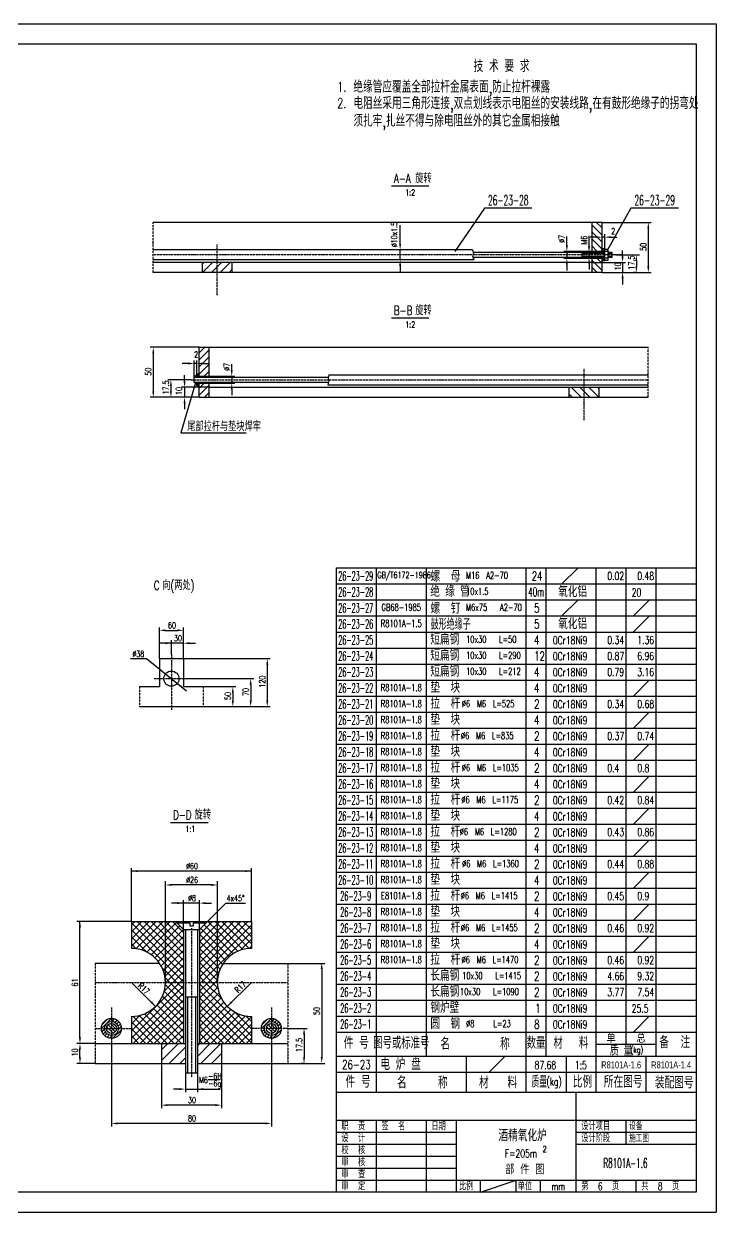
# Model space of a CAD drawing. Header units: millimetres. Extents: x 1545 to 36024, y 3418 to 15628.
# Drawn here: x 23912 to 27376, y 3418 to 9358 of the extents above; entities that cross this region are included whole.
import ezdxf
from ezdxf.enums import TextEntityAlignment as Align

# ---------------------------------------------------------------- set-up
doc = ezdxf.new("R2010")
doc.units = ezdxf.units.MM
for name, pattern in [('DASHDOT', [1, 0.5, -0.25, 0, -0.25]), ('DASHDOT-M', [36, 30, -3, 0, -3]), ('DASHDOT-S', [14, 10, -2, 0, -2]), ('DIVIDE-M', [39, 30, -3, 0, -3, 0, -3]), ('DIVIDE-S', [16, 10, -2, 0, -2, 0, -2])]:
    doc.linetypes.add(name, pattern=pattern)
for name, color, linetype in [('1', 2, 'DASHDOT'), ('1轮廓实线层', 1, 'Continuous'), ('CDR_DIM', 7, 'Continuous'), ('CDR_DWG1', 1, 'Continuous'), ('CDR_DWG3', 3, 'DASHDOT-M'), ('CDR_DWG4', 6, 'DIVIDE-M'), ('CDR_TEXT', 7, 'Continuous'), ('TEXT', 2, 'Continuous')]:
    doc.layers.add(name, color=color, linetype=linetype)
doc.styles.add('CLB', font='clb.shx', dxfattribs={"bigfont": 'hztxt.shx'})
doc.styles.add('HZ', font='simplex.shx', dxfattribs={"width": 0.7, "height": 30, "bigfont": 'HZ.shx'})
doc.styles.add('HZTXT', font='TXT', dxfattribs={"width": 0.7, "bigfont": 'HZTXT'})
doc.styles.get("Standard").update_dxf_attribs({"font": 'txt', "bigfont": 'gbcbig.shx'})

msp = doc.modelspace()

# ---------------------------------------------------------------- linework, layer by layer
for p, q in [((25475.9, 6638.2), (27275.9, 6638.2)), ((25675.9, 4018.2), (25675.9, 6638.2)), ((25925.9, 4198.2), (25925.9, 6638.2)), ((26425.9, 4198.2), (26425.9, 6638.2)), ((26525.9, 4198.2), (26525.9, 6638.2)), ((26775.9, 4018.2), (26775.9, 6638.2)), ((26925.9, 4258.2), (26925.9, 6638.2)), ((27075.9, 4198.2), (27075.9, 6638.2)), ((25475.9, 6558.2), (27275.9, 6558.2)), ((25475.9, 6478.2), (27275.9, 6478.2)), ((26961.4, 6398.3), (27041, 6477.9)), ((25475.9, 6398.2), (27275.9, 6398.2)), ((26961.4, 6318.3), (27041, 6397.9)), ((25475.9, 6318.2), (27275.9, 6318.2)), ((25475.9, 6238.2), (27275.9, 6238.2)), ((25475.9, 6158.2), (27275.9, 6158.2)), ((25475.9, 6078.2), (27275.9, 6078.2)), ((25475.9, 6078.2), (27275.9, 6078.2)), ((26961.4, 5998.3), (27041, 6077.9)), ((25475.9, 5998.2), (27275.9, 5998.2)), ((25475.9, 5918.2), (27275.9, 5918.2)), ((26961.4, 5838.3), (27041, 5917.9)), ((25475.9, 5838.2), (27275.9, 5838.2)), ((25475.9, 5758.2), (27275.9, 5758.2)), ((26961.4, 5678.3), (27041, 5757.9)), ((25475.9, 5678.2), (27275.9, 5678.2)), ((25475.9, 5598.2), (27275.9, 5598.2)), ((26961.4, 5518.3), (27041, 5597.9)), ((25475.9, 5518.2), (27275.9, 5518.2)), ((25475.9, 5438.2), (27275.9, 5438.2)), ((26961.4, 5358.3), (27041, 5437.9)), ((25475.9, 5358.2), (27275.9, 5358.2)), ((25475.9, 5278.2), (27275.9, 5278.2)), ((26961.4, 5198.3), (27041, 5277.9)), ((25475.9, 5198.2), (27275.9, 5198.2)), ((25475.9, 5118.2), (27275.9, 5118.2)), ((26961.4, 5038.3), (27041, 5117.9)), ((25475.9, 5038.2), (27275.9, 5038.2)), ((25475.9, 4958.2), (27275.9, 4958.2)), ((26961.4, 4878.3), (27041, 4957.9)), ((25475.9, 4878.2), (27275.9, 4878.2)), ((25475.9, 4798.2), (27275.9, 4798.2)), ((26961.4, 4718.3), (27041, 4797.9)), ((25475.9, 4718.2), (27275.9, 4718.2)), ((25475.9, 4638.2), (27275.9, 4638.2)), ((25475.9, 4558.2), (27275.9, 4558.2)), ((25475.9, 4478.2), (27275.9, 4478.2)), ((25475.9, 4398.2), (27275.9, 4398.2)), ((26961.4, 4318.3), (27041, 4397.9)), ((25475.9, 4318.2), (27275.9, 4318.2)), ((26775.9, 4258.2), (27075.9, 4258.2)), ((25475.9, 4198.2), (25675, 4198.2)), ((25475.9, 4198.2), (25675, 4198.2)), ((25475.9, 4198.2), (25675, 4198.2)), ((25475.9, 4198.2), (25675, 4198.2)), ((26125.9, 4018.2), (26125.9, 4198.2)), ((26175, 4198.2), (26425, 4198.2)), ((26425.9, 4018.2), (26425.9, 4198.2)), ((26625, 4198.2), (26775, 4198.2)), ((26625.9, 4198.2), (26625.9, 4018.2)), ((27025.9, 4018.2), (27025.9, 4198.2)), ((25475.9, 4118.2), (27275.9, 4118.2)), ((18975.9, 3418.2), (27375.9, 3418.2))]:
    msp.add_line(p, q)
at = {"color": 7, "linetype": 'Continuous'}
msp.add_line((25475.9, 4198.2), (27275.9, 4198.2), dxfattribs=at)
msp.add_line((25475.9, 4198.2), (27275.9, 4198.2), dxfattribs=at)
msp.add_line((25475.9, 4198.2), (27275.9, 4198.2), dxfattribs=at)
msp.add_line((25475.9, 4198.2), (27275.9, 4198.2), dxfattribs=at)
msp.add_line((25475.9, 4198.2), (27275.9, 4198.2), dxfattribs=at)
at = {"layer": '1轮廓实线层'}
msp.add_line((25476.8, 4018.2), (27275.9, 4018.2), dxfattribs=at)
at = {"layer": 'CDR_DIM', "color": 0, "linetype": 'Continuous'}
for p, q in [((25750.7, 8548.3), (25937.6, 8548.3)), ((26216.6, 8436.5), (26068.7, 8219.7)), ((26453.9, 8436.5), (26216.6, 8436.5)), ((26949.2, 8436.5), (26830.2, 8224.9)), ((27186.5, 8436.5), (26949.2, 8436.5)), ((25794.7, 8257.9), (25794.7, 8351.6)), ((26805.3, 8302.1), (26755.3, 8352.1)), ((26805.3, 8266.8), (26755.3, 8316.8)), ((26805.3, 8337.5), (26777.4, 8365.4)), ((26805.3, 8365.4), (27051, 8365.4)), ((27036, 8335.4), (27036, 8145.4)), ((26628.6, 8250.4), (26628.6, 8295.4)), ((26739.6, 8245.4), (26739.6, 8297.8)), ((26775.3, 8291.5), (26745.3, 8291.5)), ((26805.3, 8231.4), (26755.3, 8281.4)), ((26805.3, 8291.5), (26805.3, 8306.5)), ((26817.8, 8291.5), (26805.3, 8291.5)), ((26817.8, 8232.9), (26817.8, 8306.5)), ((26847.8, 8291.5), (26877.8, 8291.5)), ((25794.7, 8227.9), (25779.7, 8227.9)), ((25794.7, 8177.9), (25794.7, 8227.9)), ((26157, 8227.9), (26160.9, 8211.3)), ((26160.9, 8211.3), (26157.2, 8198.1)), ((26157.2, 8198.1), (26162.6, 8177.9)), ((26755.3, 8220.4), (26613.6, 8220.4)), ((26628.6, 8220.4), (26628.6, 8185.4)), ((26817.8, 8210.4), (26705.3, 8210.4)), ((26739.6, 8190.4), (26739.6, 8215.4)), ((26781, 8220.4), (26755.3, 8246.1)), ((26805.3, 8226.4), (26811.8, 8232.9)), ((26805.7, 8217.9), (26817.8, 8230.1)), ((26814.5, 8217.9), (26817.8, 8221.2)), ((26855.3, 8210.4), (26833.8, 8210.4)), ((26873.6, 8202.9), (26991.2, 8202.9)), ((26907.5, 8195.4), (26907.5, 8225.4)), ((24805.3, 8158), (24812.8, 8165.4)), ((24806.9, 8115.4), (24856.9, 8165.4)), ((24851.1, 8115.4), (24901.1, 8165.4)), ((24895.3, 8115.4), (24945.3, 8165.4)), ((25794.7, 8177.9), (25779.7, 8177.9)), ((25794.7, 8147.9), (25794.7, 8117.9)), ((26755.3, 8185.4), (26613.6, 8185.4)), ((26628.6, 8155.4), (26628.6, 8125.4)), ((26817.8, 8195.4), (26705.3, 8195.4)), ((26739.6, 8160.4), (26739.6, 8130.4)), ((26805.3, 8125.3), (26755.3, 8175.3)), ((26755.3, 8165.4), (26922.5, 8165.4)), ((26779.9, 8115.4), (26755.3, 8140)), ((26805.3, 8160.7), (26780.6, 8185.4)), ((26805.3, 8182.2), (26811, 8187.9)), ((26805.3, 8173.4), (26817.8, 8185.9)), ((26813.7, 8172.9), (26817.8, 8177.1)), ((26855.3, 8195.4), (26833.8, 8195.4)), ((26907.5, 8165.4), (26907.5, 8115.4)), ((26976.2, 8172.9), (26976.2, 8145.4)), ((24939.5, 8115.4), (24955.3, 8131.2)), ((26805.3, 8115.4), (27051, 8115.4)), ((26893.8, 8115.4), (26922.5, 8115.4)), ((26907.5, 8085.4), (26907.5, 8055.4)), ((26977.6, 8115.4), (26961.2, 8115.4)), ((25750.7, 7888.1), (25937.6, 7888.1)), ((24789.9, 7741.4), (24544.9, 7741.4)), ((24789.9, 7713.4), (24817.9, 7741.4)), ((24789.9, 7678.1), (24839.9, 7728.1)), ((24559.9, 7711.4), (24559.9, 7521.4)), ((24764.9, 7591.4), (24764.9, 7675.4)), ((24777.4, 7608.9), (24777.4, 7675.4)), ((24789.9, 7642.7), (24839.9, 7692.7)), ((24734.9, 7660.4), (24704.9, 7660.4)), ((24777.4, 7660.4), (24764.9, 7660.4)), ((24777.4, 7603.6), (24777.3, 7603.7)), ((24789.6, 7593.9), (24777.4, 7606)), ((24789.9, 7602.4), (24783.4, 7608.9)), ((24789.9, 7607.4), (24839.9, 7657.4)), ((24807.4, 7660.4), (24837.4, 7660.4)), ((24814.3, 7596.4), (24839.9, 7622)), ((24952.4, 7626.4), (24952.4, 7656.4)), ((25438.3, 7603.9), (25434.3, 7587.3)), ((24749.6, 7578.9), (24633.2, 7578.9)), ((24648.2, 7548.9), (24648.2, 7521.4)), ((24770.9, 7562.9), (24697.4, 7313)), ((24716.4, 7571.4), (24716.4, 7601.4)), ((24777.4, 7554.1), (24765.1, 7566.4)), ((24765.2, 7566.1), (24765.4, 7566.4)), ((24765.7, 7591.4), (24777.4, 7603.1)), ((24768.4, 7591.4), (24766.7, 7593.1)), ((24766.9, 7564.4), (24768.9, 7566.4)), ((24771.9, 7591.4), (24768.4, 7594.9)), ((24768.7, 7562.6), (24772.5, 7566.4)), ((24777.4, 7557.6), (24768.7, 7566.4)), ((24769.2, 7591.4), (24777.4, 7599.6)), ((24775.5, 7591.4), (24770.2, 7596.6)), ((24770.5, 7560.8), (24776, 7566.4)), ((24777.4, 7593), (24772, 7598.4)), ((24777.4, 7561.1), (24772.2, 7566.4)), ((24772.2, 7559), (24777.4, 7564.2)), ((24772.7, 7591.4), (24777.4, 7596.1)), ((24777.4, 7596.5), (24773.7, 7600.2)), ((24774, 7557.3), (24777.4, 7560.7)), ((24777.4, 7600), (24775.5, 7601.9)), ((24777.4, 7564.7), (24775.7, 7566.4)), ((24775.8, 7555.5), (24777.4, 7557.2)), ((24776.3, 7591.4), (24777.4, 7592.5)), ((24780.7, 7593.9), (24777.4, 7597.2)), ((24789.9, 7549.3), (24777.4, 7561.8)), ((24781.5, 7548.9), (24777.4, 7553)), ((24789.9, 7558.2), (24784.2, 7563.9)), ((24789.9, 7536.6), (24814.6, 7561.4)), ((24789.9, 7501.3), (24839.9, 7551.3)), ((24839.9, 7596.4), (24967.4, 7596.4)), ((24839.9, 7561.4), (24967.4, 7561.4)), ((24952.4, 7596.4), (24952.4, 7561.4)), ((25438.1, 7574), (25432.7, 7553.9)), ((25434.3, 7587.3), (25438.1, 7574)), ((24633.2, 7491.4), (24544.9, 7491.4)), ((24789.9, 7491.4), (24633.2, 7491.4)), ((24839.9, 7541.4), (24701.4, 7541.4)), ((24727.2, 7491.4), (24701.4, 7491.4)), ((24716.4, 7541.4), (24716.4, 7491.4)), ((24815.3, 7491.4), (24839.9, 7515.9)), ((24952.4, 7531.4), (24952.4, 7501.4)), ((26655.7, 7491.4), (26639.9, 7507.2)), ((26699.9, 7491.4), (26649.9, 7541.4)), ((26744.1, 7491.4), (26694.1, 7541.4)), ((26788.3, 7491.4), (26738.3, 7541.4)), ((26789.9, 7533.9), (26782.5, 7541.4)), ((24716.4, 7461.4), (24716.4, 7431.4)), ((24697.4, 7313), (25025.1, 7313)), ((24590.4, 6185.1), (24590.4, 6341.5)), ((24620.4, 6326.5), (24680.4, 6326.5)), ((24710.4, 6185.1), (24710.4, 6341.5)), ((24710.4, 6262.2), (24590.4, 6262.2)), ((24650.4, 6206.4), (24650.4, 6277.2)), ((24710.4, 6262.2), (24710.4, 6277.2)), ((24740.4, 6262.2), (24770.4, 6262.2)), ((24446.6, 6185.1), (24525.8, 6185.1)), ((24525.8, 6185.1), (24726.8, 6023.8)), ((24710.4, 6185.1), (25145.2, 6185.1)), ((25130.2, 6155.1), (25130.2, 5975.1)), ((24710.4, 6085.1), (25062.1, 6085.1)), ((24809, 6045.1), (24972.8, 6045.1)), ((24957.8, 6015.1), (24957.8, 5975.1)), ((25047.1, 6055.1), (25047.1, 5975.1)), ((24809, 5945.1), (25145.2, 5945.1)), ((24942.4, 5945.1), (24972.8, 5945.1)), ((25034.8, 5945.1), (25062.1, 5945.1)), ((24646.7, 5366.9), (24833.7, 5366.9)), ((24450.7, 4871.8), (24450.7, 5138.2)), ((25050.7, 5123.2), (24450.7, 5123.2)), ((25050.7, 4871.8), (25050.7, 5138.2)), ((24620.7, 4566.8), (24620.7, 5072.4)), ((24855.7, 5053.9), (24645.7, 5053.9)), ((24880.7, 4566.8), (24880.7, 5072.4)), ((24790.7, 4963.3), (24650.7, 4963.3)), ((24710.7, 4831.8), (24710.7, 4978.3)), ((24790.7, 4831.8), (24790.7, 4978.3)), ((24820.7, 4963.3), (24850.7, 4963.3)), ((24830.7, 4871.8), (24922.2, 4963.3)), ((24922.2, 4963.3), (25022, 4963.3)), ((24450.7, 4871.8), (24178.3, 4871.8)), ((24193.3, 4291.8), (24193.3, 4871.8)), ((24450.7, 4854.6), (24467.9, 4871.8)), ((24450.7, 4819.3), (24503.3, 4871.8)), ((24450.7, 4783.9), (24538.6, 4871.8)), ((24450.7, 4748.5), (24574, 4871.8)), ((24472.9, 4735.3), (24609.3, 4871.8)), ((24620.7, 4730.3), (24479.2, 4871.8)), ((24620.7, 4765.6), (24514.6, 4871.8)), ((24620.7, 4801), (24549.9, 4871.8)), ((24620.7, 4836.3), (24585.3, 4871.8)), ((24620.7, 4847.8), (24644.7, 4871.8)), ((24620.7, 4871.7), (24620.7, 4871.8)), ((24710.7, 4781.7), (24620.7, 4871.7)), ((24710.7, 4817.1), (24656, 4871.8)), ((24790.7, 4805.7), (24856.8, 4871.8)), ((24880.7, 4823.8), (24832.8, 4871.8)), ((24880.7, 4859.2), (24868.1, 4871.8)), ((24880.7, 4860.4), (24892.2, 4871.8)), ((24880.7, 4825), (24927.5, 4871.8)), ((24880.7, 4789.6), (24962.9, 4871.8)), ((24880.7, 4754.3), (24998.3, 4871.8)), ((24880.7, 4718.9), (25033.6, 4871.8)), ((25038.9, 4736.4), (24903.5, 4871.8)), ((25050.7, 4759.9), (24938.9, 4871.8)), ((25050.7, 4795.3), (24974.2, 4871.8)), ((25050.7, 4830.6), (25009.6, 4871.8)), ((25050.7, 4866), (25044.9, 4871.8)), ((24620.7, 4694.9), (24450.7, 4864.9)), ((24620.7, 4659.6), (24450.7, 4829.6)), ((24501.8, 4728.9), (24620.7, 4847.8)), ((24527, 4718.7), (24620.7, 4812.5)), ((24620.7, 4812.5), (24675.4, 4867.1)), ((24620.7, 4777.1), (24693.1, 4849.5)), ((24710.7, 4746.3), (24620.7, 4836.3)), ((24620.7, 4741.8), (24710.7, 4831.8)), ((24790.7, 4770.4), (24880.7, 4860.4)), ((24790.7, 4735), (24880.7, 4825)), ((24880.7, 4753.1), (24796.4, 4837.5)), ((24880.7, 4788.5), (24814.1, 4855.1)), ((25008.5, 4731.5), (24880.7, 4859.2)), ((24880.7, 4683.6), (25050.7, 4853.6)), ((24982.2, 4722.4), (24880.7, 4823.8)), ((24880.7, 4648.2), (25050.7, 4818.2)), ((24525.5, 4719.5), (24450.7, 4794.2)), ((24474.5, 4735.1), (24450.7, 4758.9)), ((24549.1, 4705.5), (24620.7, 4777.1)), ((24710.7, 4711), (24620.7, 4801)), ((24620.7, 4706.4), (24710.7, 4796.4)), ((24710.7, 4675.6), (24620.7, 4765.6)), ((24620.7, 4671.1), (24710.7, 4761.1)), ((24880.7, 4717.8), (24790.7, 4807.8)), ((24790.7, 4699.6), (24880.7, 4789.6)), ((24880.7, 4682.4), (24790.7, 4772.4)), ((24790.7, 4664.3), (24880.7, 4754.3)), ((24959.2, 4710), (24880.7, 4788.5)), ((24939, 4694.9), (24880.7, 4753.1)), ((24995.4, 4727.5), (25050.7, 4782.9)), ((24568.4, 4689.5), (24620.7, 4741.8)), ((24585.2, 4670.8), (24620.7, 4706.4)), ((24710.7, 4640.3), (24620.7, 4730.3)), ((24620.7, 4635.7), (24710.7, 4725.7)), ((24710.7, 4604.9), (24620.7, 4694.9)), ((24880.7, 4647.1), (24790.7, 4737.1)), ((24790.7, 4628.9), (24880.7, 4718.9)), ((24880.7, 4611.7), (24790.7, 4701.7)), ((24921.4, 4677.1), (24880.7, 4717.8)), ((25039.7, 4736.4), (25050.7, 4747.5)), ((24599.2, 4649.6), (24620.7, 4671.1)), ((24620.7, 4624.2), (24603.4, 4641.5)), ((24610.4, 4625.3), (24620.7, 4635.7)), ((24620.7, 4600.4), (24710.7, 4690.4)), ((24710.7, 4569.6), (24620.7, 4659.6)), ((24622.5, 4566.8), (24710.7, 4655)), ((24790.7, 4593.6), (24880.7, 4683.6)), ((24880.7, 4576.3), (24790.7, 4666.3)), ((24799.3, 4566.8), (24880.7, 4648.2)), ((24906.5, 4656.7), (24880.7, 4682.4)), ((24894.4, 4633.4), (24880.7, 4647.1)), ((25233, 4661.8), (25417.4, 4661.8)), ((25402.4, 4634.1), (25402.4, 4194.1)), ((24617.9, 4597.5), (24620.7, 4600.4)), ((24620.7, 4588.9), (24619.1, 4590.5)), ((24678.2, 4566.8), (24620.7, 4624.2)), ((24642.8, 4566.8), (24620.7, 4588.9)), ((24657.9, 4566.8), (24710.7, 4619.6)), ((24693.3, 4566.8), (24710.7, 4584.3)), ((24854.9, 4566.8), (24790.7, 4631)), ((24819.6, 4566.8), (24790.7, 4595.6)), ((24834.7, 4566.8), (24880.7, 4612.9)), ((24870, 4566.8), (24880.7, 4577.5)), ((24880.7, 4612.9), (24890, 4622.1)), ((24885.5, 4606.9), (24880.7, 4611.7)), ((24880.7, 4577.5), (24881.1, 4577.9)), ((24881, 4576.1), (24880.7, 4576.3)), ((24450.7, 4566.8), (24571.5, 4447.2)), ((24450.7, 4324.3), (24693.3, 4566.8)), ((24450.7, 4288.9), (24710.7, 4548.9)), ((24710.7, 4428.1), (24615.2, 4523.7)), ((24615.3, 4524.2), (24657.9, 4566.8)), ((24710.7, 4463.5), (24620.3, 4554)), ((24620.7, 4565), (24622.5, 4566.8)), ((24710.7, 4498.9), (24642.8, 4566.8)), ((24710.7, 4534.2), (24678.2, 4566.8)), ((24790.7, 4558.2), (24799.3, 4566.8)), ((24790.7, 4522.9), (24834.7, 4566.8)), ((24790.7, 4487.5), (24870, 4566.8)), ((25050.7, 4300.3), (24790.7, 4560.3)), ((24790.7, 4452.2), (24882.3, 4543.7)), ((25050.7, 4264.9), (24790.7, 4524.9)), ((24790.7, 4416.8), (24888.9, 4514.9)), ((24902.1, 4484.2), (24819.6, 4566.8)), ((24883.1, 4538.6), (24854.9, 4566.8)), ((25050.7, 4566.8), (24929.9, 4447.2)), ((24459, 4261.8), (24710.7, 4513.6)), ((24494.3, 4261.8), (24710.7, 4478.2)), ((24710.7, 4357.4), (24593.6, 4474.6)), ((24710.7, 4392.8), (24606, 4497.5)), ((24730.7, 4494.8), (24730.7, 4114.8)), ((24770.7, 4494.8), (24770.7, 4114.8)), ((24790.7, 4381.4), (24899.2, 4489.9)), ((25018.5, 4261.8), (24790.7, 4489.6)), ((24790.7, 4346.1), (24912.5, 4467.8)), ((24450.7, 4359.6), (24493.3, 4402.2)), ((24450.7, 4395), (24452.6, 4396.8)), ((24594.3, 4261.8), (24459.1, 4397)), ((24629.6, 4261.8), (24490, 4401.4)), ((24665, 4261.8), (24516.7, 4410.1)), ((24529.7, 4261.8), (24710.7, 4442.9)), ((24700.3, 4261.8), (24540, 4422.1)), ((24710.7, 4286.7), (24560.5, 4437)), ((24565, 4261.8), (24710.7, 4407.5)), ((24710.7, 4322.1), (24578.4, 4454.5)), ((24983.2, 4261.8), (24790.7, 4454.2)), ((24790.7, 4310.7), (24928.6, 4448.6)), ((24790.7, 4275.4), (24947.3, 4431.9)), ((24947.8, 4261.8), (24790.7, 4418.9)), ((24812.5, 4261.8), (24968.7, 4417.9)), ((24847.9, 4261.8), (24993, 4406.9)), ((24883.2, 4261.8), (25020.9, 4399.4)), ((25050.7, 4335.6), (24968.2, 4418.2)), ((25050.7, 4371), (25022.6, 4399.1)), ((24300.8, 4335.9), (24301.6, 4336.8)), ((24301.6, 4336.8), (24323.2, 4358.3)), ((24305.8, 4358.6), (24328.9, 4381.8)), ((24335, 4336.8), (24327, 4344.7)), ((24329.2, 4364.4), (24350.7, 4385.9)), ((24350.7, 4338.7), (24334, 4355.4)), ((24350.7, 4321), (24335, 4336.8)), ((24350.7, 4356.4), (24345.8, 4361.3)), ((24350.7, 4385.9), (24351.6, 4386.8)), ((24370.3, 4336.8), (24350.7, 4356.4)), ((24352.7, 4336.8), (24350.7, 4338.7)), ((24369.4, 4320.1), (24352.7, 4336.8)), ((24354.1, 4371.6), (24366.7, 4384.2)), ((24367.6, 4367.5), (24378.5, 4378.4)), ((24375.3, 4331.9), (24370.3, 4336.8)), ((24377.4, 4359.5), (24388, 4370.1)), ((24383.8, 4348.3), (24395.2, 4359.7)), ((24385.5, 4332.2), (24390, 4336.8)), ((24390, 4336.8), (24399.8, 4346.6)), ((24558.9, 4261.8), (24450.7, 4369.9)), ((24600.4, 4261.8), (24710.7, 4372.2)), ((24635.7, 4261.8), (24710.7, 4336.8)), ((24912.5, 4261.8), (24790.7, 4383.5)), ((24877.1, 4261.8), (24790.7, 4348.1)), ((24918.6, 4261.8), (25050.7, 4394)), ((24953.9, 4261.8), (25050.7, 4358.6)), ((25100.8, 4335.9), (25101.6, 4336.8)), ((25101.6, 4336.8), (25123.2, 4358.3)), ((25105.8, 4358.6), (25128.9, 4381.8)), ((25135, 4336.8), (25127, 4344.7)), ((25129.2, 4364.4), (25150.7, 4385.9)), ((25150.7, 4338.7), (25134, 4355.4)), ((25150.7, 4321), (25135, 4336.8)), ((25150.7, 4356.4), (25145.8, 4361.3)), ((25150.7, 4385.9), (25151.6, 4386.8)), ((25170.3, 4336.8), (25150.7, 4356.4)), ((25152.7, 4336.8), (25150.7, 4338.7)), ((25169.4, 4320.1), (25152.7, 4336.8)), ((25154.1, 4371.6), (25166.7, 4384.2)), ((25167.6, 4367.5), (25178.5, 4378.4)), ((25175.3, 4331.9), (25170.3, 4336.8)), ((25177.4, 4359.5), (25188, 4370.1)), ((25183.8, 4348.3), (25195.2, 4359.7)), ((25185.5, 4332.2), (25190, 4336.8)), ((25190, 4336.8), (25199.8, 4346.6)), ((25233, 4336.8), (25329.1, 4336.8)), ((24303.4, 4320.9), (24315.9, 4333.4)), ((24309.2, 4309), (24320.1, 4319.9)), ((24317.4, 4299.5), (24328, 4310.2)), ((24327.9, 4292.3), (24339.3, 4303.7)), ((24339.7, 4314.3), (24328.3, 4325.8)), ((24341, 4287.8), (24350.7, 4297.5)), ((24358.7, 4313.1), (24350.7, 4321)), ((24350.7, 4297.5), (24355.3, 4302.1)), ((24358.3, 4287.4), (24400.2, 4329.3)), ((24523.5, 4261.8), (24450.7, 4334.6)), ((24488.2, 4261.8), (24450.7, 4299.2)), ((24671.1, 4261.8), (24710.7, 4301.4)), ((24841.7, 4261.8), (24790.7, 4312.8)), ((24806.4, 4261.8), (24790.7, 4277.4)), ((24989.3, 4261.8), (25050.7, 4323.2)), ((25024.7, 4261.8), (25050.7, 4287.9)), ((25103.4, 4320.9), (25115.9, 4333.4)), ((25109.2, 4309), (25120.1, 4319.9)), ((25117.4, 4299.5), (25128, 4310.2)), ((25127.9, 4292.3), (25139.3, 4303.7)), ((25139.7, 4314.3), (25128.3, 4325.8)), ((25141, 4287.8), (25150.7, 4297.5)), ((25158.7, 4313.1), (25150.7, 4321)), ((25150.7, 4297.5), (25155.3, 4302.1)), ((25158.3, 4287.4), (25200.2, 4329.3)), ((25314.1, 4306.8), (25314.1, 4191.8)), ((24268.5, 4261.8), (24178.3, 4261.8)), ((24193.3, 4261.8), (24178.3, 4261.8)), ((24193.3, 4191.8), (24193.3, 4231.8)), ((24350.7, 4261.8), (24350.7, 3846.9)), ((24452.8, 4261.8), (24450.7, 4263.9)), ((24600.7, 4229.3), (24633.2, 4261.8)), ((24600.7, 4176.3), (24686.2, 4261.8)), ((24639.3, 4161.8), (24720.7, 4243.3)), ((24706.5, 4261.8), (24710.7, 4266.1)), ((24780.7, 4250.2), (24792.3, 4261.8)), ((24780.7, 4197.2), (24845.3, 4261.8)), ((24798.4, 4161.8), (24898.4, 4261.8)), ((25150.7, 4261.8), (25150.7, 3846.9)), ((24268.5, 4161.8), (24178.3, 4161.8)), ((24600.7, 4161.8), (24600.7, 3938.5)), ((24692.3, 4161.8), (24720.7, 4190.2)), ((24851.4, 4161.8), (24900.7, 4211.1)), ((24900.7, 4161.8), (24900.7, 3938.5)), ((25233, 4161.8), (25417.4, 4161.8)), ((25318.1, 4161.8), (25299.1, 4161.8)), ((26175, 4198.2), (26425, 4198.2)), ((26175, 4198.2), (26425, 4198.2)), ((26625, 4198.2), (26775, 4198.2)), ((26625, 4198.2), (26775, 4198.2)), ((24720.7, 4114.8), (24720.7, 4018.6)), ((24780.7, 4114.8), (24780.7, 4018.6)), ((24834.7, 4081), (24893.7, 4081)), ((24690.7, 4033.6), (24660.7, 4033.6)), ((24720.7, 4033.6), (24894.5, 4033.6)), ((24870.7, 3953.5), (24630.7, 3953.5)), ((25120.7, 3861.9), (24380.7, 3861.9))]:
    msp.add_line(p, q, dxfattribs=at)
at = {"layer": 'CDR_DIM'}
for p, q in [((26603.5, 6558.2), (26683.1, 6637.8)), ((26603.5, 6398.2), (26683.1, 6477.8)), ((26239.9, 4118.2), (26319.5, 4197.8))]:
    msp.add_line(p, q, dxfattribs=at)
at = {"layer": 'CDR_DIM', "color": 0, "linetype": 'Continuous'}
for points in [[(27031, 8335.4), (27041, 8335.4), (27036, 8365.4)], [(25789.7, 8257.9), (25799.7, 8257.9), (25794.7, 8227.9)], [(26775.3, 8296.5), (26775.3, 8286.5), (26805.3, 8291.5)], [(26847.8, 8296.5), (26847.8, 8286.5), (26817.8, 8291.5)], [(26623.6, 8250.4), (26633.6, 8250.4), (26628.6, 8220.4)], [(26734.6, 8245.4), (26744.6, 8245.4), (26739.6, 8215.4)], [(26971.2, 8172.9), (26981.2, 8172.9), (26976.2, 8202.9)], [(25789.7, 8147.9), (25799.7, 8147.9), (25794.7, 8177.9)], [(26623.6, 8155.4), (26633.6, 8155.4), (26628.6, 8185.4)], [(26734.6, 8160.4), (26744.6, 8160.4), (26739.6, 8190.4)], [(26902.5, 8195.4), (26912.5, 8195.4), (26907.5, 8165.4)], [(26971.2, 8145.4), (26981.2, 8145.4), (26976.2, 8115.4)], [(27031, 8145.4), (27041, 8145.4), (27036, 8115.4)], [(26902.5, 8085.4), (26912.5, 8085.4), (26907.5, 8115.4)], [(24554.9, 7711.4), (24564.9, 7711.4), (24559.9, 7741.4)], [(24734.9, 7665.4), (24734.9, 7655.4), (24764.9, 7660.4)], [(24807.4, 7665.4), (24807.4, 7655.4), (24777.4, 7660.4)], [(24947.4, 7626.4), (24957.4, 7626.4), (24952.4, 7596.4)], [(24643.2, 7548.9), (24653.2, 7548.9), (24648.2, 7578.9)], [(24711.4, 7571.4), (24721.4, 7571.4), (24716.4, 7541.4)], [(24947.4, 7531.4), (24957.4, 7531.4), (24952.4, 7561.4)], [(24554.9, 7521.4), (24564.9, 7521.4), (24559.9, 7491.4)], [(24643.2, 7521.4), (24653.2, 7521.4), (24648.2, 7491.4)], [(24711.4, 7461.4), (24721.4, 7461.4), (24716.4, 7491.4)], [(24620.4, 6331.5), (24620.4, 6321.5), (24590.4, 6326.5)], [(24680.4, 6331.5), (24680.4, 6321.5), (24710.4, 6326.5)], [(24620.4, 6267.2), (24620.4, 6257.2), (24650.4, 6262.2)], [(24740.4, 6267.2), (24740.4, 6257.2), (24710.4, 6262.2)], [(25125.2, 6155.1), (25135.2, 6155.1), (25130.2, 6185.1)], [(24600.5, 6131.6), (24594.2, 6123.8), (24620.7, 6108.9)], [(24706.5, 6046.5), (24700.3, 6038.7), (24680, 6061.4)], [(25042.1, 6055.1), (25052.1, 6055.1), (25047.1, 6085.1)], [(24952.8, 6015.1), (24962.8, 6015.1), (24957.8, 6045.1)], [(24952.8, 5975.1), (24962.8, 5975.1), (24957.8, 5945.1)], [(25042.1, 5975.1), (25052.1, 5975.1), (25047.1, 5945.1)], [(25125.2, 5975.1), (25135.2, 5975.1), (25130.2, 5945.1)], [(24480.7, 5128.2), (24480.7, 5118.2), (24450.7, 5123.2)], [(25020.7, 5128.2), (25020.7, 5118.2), (25050.7, 5123.2)], [(24650.7, 5058.9), (24650.7, 5048.9), (24620.7, 5053.9)], [(24850.7, 5058.9), (24850.7, 5048.9), (24880.7, 5053.9)], [(24680.7, 4968.3), (24680.7, 4958.3), (24710.7, 4963.3)], [(24820.7, 4968.3), (24820.7, 4958.3), (24790.7, 4963.3)], [(24188.3, 4841.8), (24198.3, 4841.8), (24193.3, 4871.8)], [(25397.4, 4634.1), (25407.4, 4634.1), (25402.4, 4664.1)], [(24553.7, 4471.8), (24546.7, 4464.7), (24571.5, 4447.2)], [(24947.7, 4471.8), (24954.8, 4464.7), (24929.9, 4447.2)], [(25309.1, 4306.8), (25319.1, 4306.8), (25314.1, 4336.8)], [(24188.3, 4291.8), (24198.3, 4291.8), (24193.3, 4261.8)], [(24188.3, 4231.8), (24198.3, 4231.8), (24193.3, 4261.8)], [(24188.3, 4191.8), (24198.3, 4191.8), (24193.3, 4161.8)], [(25309.1, 4191.8), (25319.1, 4191.8), (25314.1, 4161.8)], [(25397.4, 4194.1), (25407.4, 4194.1), (25402.4, 4164.1)], [(24690.7, 4038.6), (24690.7, 4028.6), (24720.7, 4033.6)], [(24810.7, 4038.6), (24810.7, 4028.6), (24780.7, 4033.6)], [(24630.7, 3958.5), (24630.7, 3948.5), (24600.7, 3953.5)], [(24870.7, 3958.5), (24870.7, 3948.5), (24900.7, 3953.5)], [(24380.7, 3866.9), (24380.7, 3856.9), (24350.7, 3861.9)], [(25120.7, 3866.9), (25120.7, 3856.9), (25150.7, 3861.9)]]:
    msp.add_solid(points, dxfattribs=at)
at = {"layer": 'CDR_DWG1', "color": 1}
for p, q in [((19225.9, 9258.2), (27275.9, 9258.2)), ((27275.9, 9258.2), (27275.9, 3518.2))]:
    msp.add_line(p, q, dxfattribs=at)
at = {"layer": 'CDR_DWG1'}
for p, q in [((26805.3, 8365.4), (24559.9, 8365.4)), ((26755.3, 8215.4), (26755.3, 8365.4)), ((26805.3, 8215.4), (26805.3, 8365.4)), ((26157, 8227.9), (24559.9, 8227.9)), ((26817.8, 8215.4), (26160, 8215.4)), ((26705.3, 8190.4), (26705.3, 8215.4)), ((26805.3, 8220.4), (26755.3, 8220.4)), ((26817.8, 8232.9), (26805.3, 8232.9)), ((26817.8, 8217.9), (26805.3, 8217.9)), ((26817.8, 8172.9), (26817.8, 8232.9)), ((26833.8, 8230.4), (26817.8, 8230.4)), ((26833.8, 8219.3), (26817.8, 8219.3)), ((26833.8, 8230.4), (26833.8, 8175.4)), ((26855.3, 8215.4), (26833.8, 8215.4)), ((26855.3, 8190.4), (26855.3, 8215.4)), ((26162.6, 8177.9), (24559.9, 8177.9)), ((26755.3, 8165.4), (24559.9, 8165.4)), ((24805.3, 8115.4), (24805.3, 8165.4)), ((24955.3, 8115.4), (24955.3, 8165.4)), ((26817.8, 8190.4), (26159.2, 8190.4)), ((26755.3, 8115.4), (26755.3, 8190.4)), ((26805.3, 8185.4), (26755.3, 8185.4)), ((26805.3, 8115.4), (26805.3, 8190.4)), ((26817.8, 8187.9), (26805.3, 8187.9)), ((26817.8, 8172.9), (26805.3, 8172.9)), ((26833.8, 8186.5), (26817.8, 8186.5)), ((26833.8, 8175.4), (26817.8, 8175.4)), ((26855.3, 8190.4), (26833.8, 8190.4)), ((26805.3, 8115.4), (24559.9, 8115.4)), ((24789.9, 7741.4), (27035.3, 7741.4)), ((24789.9, 7591.4), (24789.9, 7741.4)), ((24839.9, 7591.4), (24839.9, 7741.4)), ((24777.4, 7603.9), (24764.9, 7591.4)), ((24777.4, 7608.9), (24789.9, 7608.9)), ((24777.4, 7591.4), (24777.4, 7608.9)), ((25438.3, 7603.9), (27035.3, 7603.9)), ((24764.9, 7566.4), (24764.9, 7591.4)), ((24764.9, 7591.4), (25435.3, 7591.4)), ((24764.9, 7566.4), (25436, 7566.4)), ((24777.4, 7553.9), (24764.9, 7566.4)), ((24777.4, 7593.9), (24789.9, 7593.9)), ((24777.4, 7548.9), (24777.4, 7566.4)), ((24777.4, 7563.9), (24789.9, 7563.9)), ((24777.4, 7548.9), (24789.9, 7548.9)), ((24789.9, 7596.4), (24839.9, 7596.4)), ((24789.9, 7491.4), (24789.9, 7566.4)), ((24789.9, 7561.4), (24839.9, 7561.4)), ((24839.9, 7491.4), (24839.9, 7566.4)), ((25432.7, 7553.9), (27035.3, 7553.9)), ((24789.9, 7491.4), (27035.3, 7491.4)), ((24839.9, 7541.4), (27035.3, 7541.4)), ((26639.9, 7491.4), (26639.9, 7541.4)), ((26789.9, 7491.4), (26789.9, 7541.4)), ((25475.9, 3518.2), (25475.9, 6638.2)), ((24590.4, 6185.1), (24710.4, 6185.1)), ((24590.4, 6185.1), (24590.4, 6045.1)), ((24710.4, 6185.1), (24710.4, 6045.1)), ((24491.7, 6045.1), (24590.4, 6045.1)), ((24710.4, 6045.1), (24809, 6045.1)), ((24491.7, 5945.1), (24809, 5945.1)), ((24450.7, 4871.8), (25050.7, 4871.8)), ((24450.7, 4871.8), (24450.7, 4736.8)), ((24710.7, 4831.8), (24670.7, 4871.8)), ((24790.7, 4831.8), (24830.7, 4871.8)), ((25050.7, 4871.8), (25050.7, 4736.8)), ((24677.7, 4864.8), (24742.7, 4864.8)), ((24710.7, 4831.8), (24790.7, 4831.8)), ((24710.7, 4831.8), (24710.7, 4261.8)), ((24720.7, 4831.8), (24720.7, 4114.8)), ((24742.7, 4864.8), (24742.7, 4849.8)), ((24742.7, 4849.8), (24758.7, 4849.8)), ((24758.7, 4864.8), (24758.7, 4849.8)), ((24758.7, 4864.8), (24823.7, 4864.8)), ((24780.7, 4831.8), (24780.7, 4114.8)), ((24790.7, 4831.8), (24790.7, 4261.8)), ((24591.7, 4661.8), (24268.5, 4661.8)), ((24909.8, 4661.8), (25233, 4661.8)), ((24720.7, 4494.8), (24780.7, 4494.8)), ((24450.7, 4396.8), (24450.7, 4261.8)), ((25050.7, 4396.8), (25050.7, 4261.8)), ((24268.5, 4261.8), (24720.7, 4261.8)), ((24600.7, 4261.8), (24600.7, 4161.8)), ((24780.7, 4261.8), (25233, 4261.8)), ((24900.7, 4261.8), (24900.7, 4161.8)), ((24268.5, 4161.8), (24720.7, 4161.8)), ((24780.7, 4161.8), (25233, 4161.8)), ((24720.7, 4114.8), (24780.7, 4114.8)), ((27275.9, 3518.2), (19225.9, 3518.2))]:
    msp.add_line(p, q, dxfattribs=at)
for centre, radius in [((24650.4, 6085.1), 38), ((24350.7, 4336.8), 50), ((24350.7, 4336.8), 35), ((24350.7, 4336.8), 25), ((25150.7, 4336.8), 50), ((25150.7, 4336.8), 35), ((25150.7, 4336.8), 25)]:
    msp.add_circle(centre, radius, dxfattribs=at)
for centre, start, end in [((24450.7, 4566.8), 270, 90), ((25050.7, 4566.8), 90, 270)]:
    msp.add_arc(centre, 170, start, end, dxfattribs=at)
at = {"layer": 'CDR_DWG3', "linetype": 'DASHDOT-S'}
for p, q in [((24880.3, 8001), (24880.3, 8256.9)), ((26901.4, 8202.9), (24559.9, 8202.9)), ((26714.9, 7376.9), (26714.9, 7632.8)), ((24749.6, 7578.9), (27035.3, 7578.9)), ((24650.4, 6206.4), (24650.4, 5926.6)), ((24564.1, 6085.1), (24731, 6085.1)), ((24750.7, 4837.3), (24750.7, 4090.5)), ((24268.5, 4566.8), (25233, 4566.8)), ((24350.7, 4441.7), (24350.7, 4220.1)), ((25150.7, 4441.7), (25150.7, 4220.1)), ((24268.5, 4336.8), (24456.1, 4336.8)), ((25233, 4336.8), (25045.4, 4336.8))]:
    msp.add_line(p, q, dxfattribs=at)
at = {"layer": 'CDR_DWG4', "color": 3, "linetype": 'DIVIDE-S'}
for p, q in [((24559.9, 8115.4), (24559.9, 8365.4)), ((27035.3, 7491.4), (27035.3, 7741.4)), ((24491.7, 6045.1), (24491.7, 5945.1)), ((24809, 6045.1), (24809, 5945.1)), ((24268.5, 4661.8), (24268.5, 4161.8)), ((25233, 4661.8), (25233, 4161.8))]:
    msp.add_line(p, q, dxfattribs=at)
at = {"layer": 'CDR_TEXT', "color": 0, "linetype": 'Continuous'}
for p, q in [((18975.9, 9358.2), (27375.9, 9358.2)), ((27375.9, 9358.2), (27375.9, 3418.2))]:
    msp.add_line(p, q, dxfattribs=at)
at = {"layer": 'TEXT'}
for p, q in [((26675.9, 3518.2), (26675.9, 4018.2)), ((25475.9, 3878.2), (27275.9, 3878.2)), ((25675.9, 3518.2), (25675.9, 3878.2)), ((25925.9, 3518.2), (25925.9, 3878.2)), ((26075.9, 3518.2), (26075.9, 3878.2)), ((26925.9, 3758.2), (26925.9, 3878.2)), ((25475.9, 3818.2), (26075.9, 3818.2)), ((26675.9, 3818.2), (27275.9, 3818.2)), ((25475.9, 3758.2), (26075.9, 3758.2)), ((26675.9, 3758.2), (27275.9, 3758.2)), ((25475.9, 3698.2), (26075.9, 3698.2)), ((25475.9, 3638.2), (26075.9, 3638.2)), ((25475.9, 3578.2), (27275.9, 3578.2)), ((26197.1, 3518.2), (26375.9, 3578.2)), ((26197.1, 3518.2), (26197.1, 3578.2)), ((26375.9, 3518.2), (26375.9, 3578.2)), ((26497.1, 3518.2), (26497.1, 3578.2)), ((26975.9, 3518.2), (26975.9, 3578.2))]:
    msp.add_line(p, q, dxfattribs=at)

# ---------------------------------------------------------------- texts
at = {"style": 'HZ'}
for s, height, width, p in [('技 术 要 求', 60, 0.7, (26162.2, 9117.4)), ('1.', 50, 0.7, (25480.4, 9018.8)), ('绝缘管应覆盖全部拉杆金属表面,防止拉杆裸露', 60, 0.7, (25560.9, 9013.9)), ('2.', 50, 0.7, (25480.4, 8936.9)), ('电阻丝采用三角形连接,双点划线表示电阻丝的安装线路,在有鼓形绝缘子的拐弯处', 60, 0.7, (25560.9, 8931.9)), ('须扎牢,扎丝不得与除电阻丝外的其它金属相接触', 60, 0.7, (25560.9, 8844.2)), ('A-A', 45, 0.7, (25763.6, 8563)), ('旋转', 45, 0.7, (25870.4, 8562.8)), ('26-23-28', 50, 0.55, (26234.1, 8451.2)), ('26-23-29', 50, 0.55, (26966.7, 8451.2)), ('B-B', 45, 0.7, (25763.6, 7902.8)), ('旋转', 45, 0.7, (25870.4, 7902.6)), ('尾部拉杆与垫块焊牢', 45, 0.7, (24729.9, 7322.1)), ('26-23-29', 45, 0.5, (25485.1, 6575.9)), ('GB/T6172-1986', 32, 0.6, (25680.9, 6586.6)), ('螺  母', 55, 0.7, (25947.1, 6569.8)), ('M16  A2-70', 35, 0.7, (26124.3, 6583.3)), ('24', 45, 0.7, (26453, 6575.2)), ('0.02', 40, 0.7, (26831.1, 6578.2)), ('0.48', 40, 0.7, (26981.1, 6578.2)), ('C', 45, 0.7, (24562.8, 6528.8)), ('向(两处)', 45, 0.7, (24604.9, 6528.6)), ('26-23-28', 45, 0.5, (25485.1, 6495.9)), ('绝 缘 管', 55, 0.7, (25946, 6494.2)), ('10x1.5', 35, 0.7, (26124.3, 6503.3)), ('40m', 45, 0.6, (26434.4, 6496.3)), ('氧化铝', 55, 0.7, (26585.4, 6492.6)), ('20', 40, 0.7, (26953.1, 6496.2)), ('26-23-27', 45, 0.5, (25485.1, 6415.9)), ('螺  钉', 55, 0.7, (25947.1, 6409.8)), ('M6x75   A2-70', 35, 0.7, (26124.3, 6423.3)), ('5', 45, 0.7, (26465, 6415.2)), ('26-23-26', 45, 0.5, (25485.1, 6335.9)), ('鼓形绝缘子', 56, 0.55, (25947.5, 6329.4)), ('5', 45, 0.7, (26465, 6335.2)), ('氧化铝', 55, 0.7, (26585.4, 6332.6)), ('26-23-25', 45, 0.5, (25485.1, 6255.9)), ('短扁钢', 55, 0.7, (25946, 6254.2)), ('10x30   L=50', 35, 0.7, (26124.3, 6263.3)), ('4', 45, 0.7, (26465, 6255.2)), ('0Cr18Ni9', 40, 0.7, (26558.5, 6256.9)), ('0.34', 40, 0.7, (26831.1, 6258.2)), ('1.36', 40, 0.7, (26981.1, 6258.2)), ('26-23-24', 45, 0.5, (25485.1, 6175.9)), ('短扁钢', 55, 0.7, (25946, 6174.2)), ('10x30   L=290', 35, 0.7, (26124.3, 6183.3)), ('12', 45, 0.7, (26465, 6175.2)), ('0Cr18Ni9', 40, 0.7, (26558.5, 6176.9)), ('0.87', 40, 0.7, (26831.1, 6178.2)), ('6.96', 40, 0.7, (26981.1, 6178.2)), ('26-23-23', 45, 0.5, (25485.1, 6095.9)), ('短扁钢', 55, 0.7, (25946, 6094.2)), ('10x30   L=212', 35, 0.7, (26124.3, 6103.3)), ('4', 45, 0.7, (26465, 6095.2)), ('0Cr18Ni9', 40, 0.7, (26558.5, 6096.9)), ('0.79', 40, 0.7, (26831.1, 6098.2)), ('3.16', 40, 0.7, (26981.1, 6098.2)), ('26-23-22', 45, 0.5, (25485.1, 6015.9)), ('垫  块', 55, 0.7, (25946, 6014.2)), ('4', 45, 0.7, (26465, 6015.2)), ('0Cr18Ni9', 40, 0.7, (26558.5, 6016.9)), ('26-23-21', 45, 0.5, (25485.1, 5935.9)), ('拉  杆', 55, 0.7, (25946, 5934.2)), ('%%C6  M6  L=525', 35, 0.7, (26103, 5943.3)), ('2', 45, 0.7, (26465, 5935.2)), ('0Cr18Ni9', 40, 0.7, (26558.5, 5936.9)), ('0.34', 40, 0.7, (26831.1, 5938.2)), ('0.68', 40, 0.7, (26981.1, 5938.2)), ('26-23-20', 45, 0.5, (25485.1, 5855.9)), ('垫  块', 55, 0.7, (25946, 5854.2)), ('4', 45, 0.7, (26465, 5855.2)), ('0Cr18Ni9', 40, 0.7, (26558.5, 5856.9)), ('拉  杆', 55, 0.7, (25946, 5774.2)), ('26-23-19', 45, 0.5, (25485.1, 5775.9)), ('%%C6  M6  L=835', 35, 0.7, (26098.5, 5783.3)), ('2', 45, 0.7, (26465, 5775.2)), ('0Cr18Ni9', 40, 0.7, (26558.5, 5776.9)), ('0.37', 40, 0.7, (26831.1, 5778.2)), ('0.74', 40, 0.7, (26981.1, 5778.2)), ('26-23-18', 45, 0.5, (25485.1, 5695.9)), ('垫  块', 55, 0.7, (25946, 5694.2)), ('4', 45, 0.7, (26465, 5695.2)), ('0Cr18Ni9', 40, 0.7, (26558.5, 5696.9)), ('26-23-17', 45, 0.5, (25485.1, 5615.9)), ('拉  杆', 55, 0.7, (25946, 5614.2)), ('%%C6  M6  L=1035', 35, 0.7, (26103, 5623.3)), ('2', 45, 0.7, (26465, 5615.2)), ('0Cr18Ni9', 40, 0.7, (26558.5, 5616.9)), ('0.4', 40, 0.7, (26831.1, 5618.2)), ('0.8', 40, 0.7, (26981.1, 5618.2)), ('垫  块', 55, 0.7, (25946, 5534.2)), ('26-23-16', 45, 0.5, (25485.1, 5535.9)), ('4', 45, 0.7, (26465, 5535.2)), ('0Cr18Ni9', 40, 0.7, (26558.5, 5536.9)), ('26-23-15', 45, 0.5, (25485.1, 5455.9)), ('拉  杆', 55, 0.7, (25946, 5454.2)), ('%%C6  M6  L=1175', 35, 0.7, (26100.7, 5463.3)), ('2', 45, 0.7, (26465, 5455.2)), ('0Cr18Ni9', 40, 0.7, (26558.5, 5456.9)), ('0.42', 40, 0.7, (26831.1, 5458.2)), ('0.84', 40, 0.7, (26981.1, 5458.2)), ('D-D', 45, 0.7, (24659.6, 5381.6)), ('旋转', 45, 0.7, (24766.5, 5381.4)), ('26-23-14', 45, 0.5, (25485.1, 5375.9)), ('垫  块', 55, 0.7, (25946, 5374.2)), ('4', 45, 0.7, (26465, 5375.2)), ('0Cr18Ni9', 40, 0.7, (26558.5, 5376.9)), ('拉  杆', 55, 0.7, (25946, 5294.2)), ('26-23-13', 45, 0.5, (25485.1, 5295.9)), ('%%C6  M6  L=1280', 35, 0.7, (26092.9, 5303.3)), ('2', 45, 0.7, (26465, 5295.2)), ('0Cr18Ni9', 40, 0.7, (26558.5, 5296.9)), ('0.43', 40, 0.7, (26831.1, 5298.2)), ('0.86', 40, 0.7, (26981.1, 5298.2)), ('26-23-12', 45, 0.5, (25485.1, 5215.9)), ('垫  块', 55, 0.7, (25946, 5214.2)), ('4', 45, 0.7, (26465, 5215.2)), ('0Cr18Ni9', 40, 0.7, (26558.5, 5216.9)), ('26-23-11', 45, 0.5, (25485.1, 5135.9)), ('拉  杆', 55, 0.7, (25946, 5134.2)), ('%%C6  M6  L=1360', 35, 0.7, (26104.1, 5143.3)), ('2', 45, 0.7, (26465, 5135.2)), ('0Cr18Ni9', 40, 0.7, (26558.5, 5136.9)), ('0.44', 40, 0.7, (26831.1, 5138.2)), ('0.88', 40, 0.7, (26981.1, 5138.2)), ('垫  块', 55, 0.7, (25946, 5054.2)), ('26-23-10', 45, 0.5, (25485.1, 5055.9)), ('4', 45, 0.7, (26465, 5055.2)), ('0Cr18Ni9', 40, 0.7, (26558.5, 5056.9)), ('26-23-9', 45, 0.5, (25495.1, 4975.9)), ('拉  杆', 55, 0.7, (25946, 4974.2)), ('%%C6  M6  L=1415', 35, 0.7, (26097.4, 4983.3)), ('2', 45, 0.7, (26465, 4975.2)), ('0Cr18Ni9', 40, 0.7, (26558.5, 4976.9)), ('0.45', 40, 0.7, (26831.1, 4978.2)), ('0.9', 40, 0.7, (26981.1, 4978.2)), ('26-23-8', 45, 0.5, (25495.1, 4895.9)), ('垫  块', 55, 0.7, (25946, 4894.2)), ('4', 45, 0.7, (26465, 4895.2)), ('0Cr18Ni9', 40, 0.7, (26558.5, 4896.9)), ('拉  杆', 55, 0.7, (25946, 4814.2)), ('26-23-7', 45, 0.5, (25495.1, 4815.9)), ('%%C6  M6  L=1455', 35, 0.7, (26098.5, 4823.3)), ('2', 45, 0.7, (26465, 4815.2)), ('0Cr18Ni9', 40, 0.7, (26558.5, 4816.9)), ('0.46', 40, 0.7, (26831.1, 4818.2)), ('0.92', 40, 0.7, (26981.1, 4818.2)), ('26-23-6', 45, 0.5, (25495.1, 4735.9)), ('垫  块', 55, 0.7, (25946, 4734.2)), ('4', 45, 0.7, (26465, 4735.2)), ('0Cr18Ni9', 40, 0.7, (26558.5, 4736.9)), ('26-23-5', 45, 0.5, (25495.1, 4655.9)), ('拉  杆', 55, 0.7, (25946, 4654.2)), ('%%C6  M6  L=1470', 35, 0.7, (26101.9, 4663.3)), ('2', 45, 0.7, (26465, 4655.2)), ('0Cr18Ni9', 40, 0.7, (26558.5, 4656.9)), ('0.46', 40, 0.7, (26831.1, 4658.2)), ('0.92', 40, 0.7, (26981.1, 4658.2)), ('长扁钢', 55, 0.7, (25946, 4574.2)), ('26-23-4', 45, 0.5, (25495.1, 4575.9)), ('10x30   L=1415', 35, 0.7, (26105.2, 4583.3)), ('2', 45, 0.7, (26465, 4575.2)), ('0Cr18Ni9', 40, 0.7, (26558.5, 4576.9)), ('4.66', 40, 0.7, (26831.1, 4578.2)), ('9.32', 40, 0.7, (26981.1, 4578.2)), ('26-23-3', 45, 0.5, (25495.1, 4495.9)), ('长扁钢', 55, 0.7, (25946, 4494.2)), ('10x30   L=1090', 35, 0.7, (26094, 4503.3)), ('2', 45, 0.7, (26465, 4495.2)), ('0Cr18Ni9', 40, 0.7, (26558.5, 4496.9)), ('3.77', 40, 0.7, (26831.1, 4498.2)), ('7.54', 40, 0.7, (26981.1, 4498.2)), ('26-23-2', 45, 0.5, (25495.1, 4415.9)), ('钢炉壁', 55, 0.7, (25946, 4414.2)), ('1', 45, 0.7, (26470, 4415.2)), ('0Cr18Ni9', 40, 0.7, (26558.5, 4416.9)), ('25.5', 40, 0.7, (26953.1, 4416.2)), ('26-23-1', 45, 0.5, (25495.1, 4335.9)), ('圆  钢', 55, 0.7, (25946, 4334.2)), ('%%C8     L=23', 35, 0.7, (26124.3, 4343.3)), ('8', 45, 0.7, (26465, 4335.2)), ('0Cr18Ni9', 40, 0.7, (26558.5, 4336.9)), ('26-23', 45, 0.7, (25504.4, 4133.8)), ('电 炉 盘', 60, 0.7, (25695.8, 4128.6))]:
    msp.add_text(s, height=height, dxfattribs=dict(at, width=width)).set_placement(p)
at = {"style": 'HZ', "width": 0.7}
for s, p in [('GB68-1985', (25800.4, 6440.7)), ('R8101A-1.5', (25800.4, 6360.7)), ('R8101A-1.8', (25800.4, 6040.7)), ('R8101A-1.8', (25800.4, 5960.7)), ('R8101A-1.8', (25800.4, 5880.7)), ('R8101A-1.8', (25800.4, 5800.7)), ('R8101A-1.8', (25800.4, 5720.7)), ('R8101A-1.8', (25800.4, 5640.7)), ('R8101A-1.8', (25800.4, 5560.7)), ('R8101A-1.8', (25800.4, 5480.7)), ('R8101A-1.8', (25800.4, 5400.7)), ('R8101A-1.8', (25800.4, 5320.7)), ('R8101A-1.8', (25800.4, 5240.7)), ('R8101A-1.8', (25800.4, 5160.7)), ('R8101A-1.8', (25800.4, 5080.7)), ('E8101A-1.8', (25800.4, 5000.7)), ('R8101A-1.8', (25800.4, 4920.7)), ('R8101A-1.8', (25800.4, 4840.7)), ('R8101A-1.8', (25800.4, 4760.7)), ('R8101A-1.8', (25800.4, 4680.7))]:
    msp.add_text(s, height=35, dxfattribs=at).set_placement(p, align=Align.MIDDLE)
at = {"style": 'HZ'}
for s, height, width, p in [('件 号', 60, 0.7, (25575.4, 4235.2)), ('图号或标准号', 60, 0.6, (25800.5, 4235.2)), ('名        称', 60, 0.7, (26169.6, 4230.1)), ('数量', 60, 0.6, (26474.3, 4235.2)), ('材   料', 60, 0.6, (26648.7, 4235.2)), ('单', 50, 0.7, (26849.9, 4263.9)), ('总', 50, 0.7, (27000.1, 4265)), ('备  注', 60, 0.7, (27168.2, 4237.7)), ('质 量', 50, 0.7, (26900.4, 4201.2)), ('(kg)', 30, 0.7, (26979, 4215.2))]:
    msp.add_text(s, height=height, dxfattribs=dict(at, width=width)).set_placement(p, align=Align.CENTER)
at = {"ltscale": 1.5, "style": 'CLB', "width": 0.7}
for s, p in [('R8101A-1.6', (26900.2, 4154.5)), ('R8101A-1.4', (27150.2, 4154.5))]:
    msp.add_text(s, height=35, dxfattribs=at).set_placement(p, align=Align.MIDDLE)
at = {"color": 7, "linetype": 'Continuous', "style": 'HZ'}
for s, width, p in [('件 号', 0.7, (25521.7, 4040.8)), ('名     称', 0.7, (25779.1, 4036.6)), ('材   料', 0.7, (26189.3, 4036.6)), ('质量', 0.5, (26451.5, 4040.8)), ('比例', 0.7, (26658.4, 4040.8)), ('所在图号', 0.7, (26813.8, 4040.8)), ('装配图号', 0.7, (27069, 4036.6))]:
    msp.add_text(s, height=60, dxfattribs=dict(at, width=width)).set_placement(p)
at = {"width": 0.55}
msp.add_text('R8101A-1.6', height=48, dxfattribs=at).set_placement((26811.3, 3639.7))
at = {"layer": '1', "style": 'HZTXT', "width": 0.7}
msp.add_text('2', height=30.4, dxfattribs=at).set_placement((26517.9, 3718.6), align=Align.CENTER)
at = {"layer": 'CDR_DIM', "color": 0, "linetype": 'Continuous', "style": 'HZ', "width": 0.7}
for s, p in [('87.68', (26521, 4153.8)), ('1:5', (26698.4, 4153.8)), ('(kg)', (26564.6, 4068.6))]:
    msp.add_text(s, height=40, dxfattribs=at).set_placement(p, align=Align.MIDDLE)
at = {"layer": 'CDR_TEXT', "color": 0, "linetype": 'Continuous', "style": 'HZ', "width": 0.7}
for s, p in [('1:2', (25820, 8500.1)), ('2', (26850.2, 8306.3)), ('1:2', (25820, 7839.9)), ('2', (24764.2, 7690.4)), ('60', (24633.4, 6336.5)), ('30', (24663.4, 6272.2)), ('∅', (24455.7, 6193.3)), ('38', (24474.7, 6193.3)), ('1:1', (24720.6, 5318.7)), ('∅', (24724.2, 5133.2)), ('60', (24743.2, 5133.2)), ('∅', (24724.7, 5063.9)), ('26', (24743.7, 5063.9)), ('∅', (24734.2, 4973.3)), ('8', (24753.2, 4973.3)), ('4x45°', (24926.7, 4972.9)), ('-6H', (24833.9, 4083.4)), ('M6', (24788.8, 4064.3)), ('-6g', (24834.9, 4047)), ('30', (24733.7, 3963.5)), ('80', (24733.7, 3871.9))]:
    msp.add_text(s, height=30, dxfattribs=at).set_placement(p)
for s, rotation, p in [('10x1.5', 90, (25780.2, 8260.9)), ('∅', 90, (25780.2, 8241.9)), ('7', 90, (26618.4, 8282.7)), ('∅', 90, (26618.4, 8263.7)), ('M6', 90, (26729.6, 8255)), ('50', 90, (27026, 8223.4)), ('10', 90, (26899, 8125.4)), ('17.5', 90, (26966.2, 8129.2)), ('50', 90, (24549.9, 7599.4)), ('7', 90, (24942.7, 7642.5)), ('∅', 90, (24942.7, 7623.5)), ('17.5', 90, (24638.2, 7505.1)), ('10', 90, (24703.5, 7502.7)), ('120', 90, (25120.2, 6040.1)), ('50', 90, (24947.8, 5978.1)), ('70', 90, (25037.1, 5998.1)), ('61', 90, (24183.3, 4546.5)), ('R17', 315.28344, (24481, 4547.5)), ('R17', 44.71656, (24984.2, 4511.6)), ('50', 90, (25392.4, 4403.4)), ('17.5', 90, (25304.1, 4219.3)), ('10', 90, (24183.3, 4196.8))]:
    msp.add_text(s, height=30, rotation=rotation, dxfattribs=at).set_placement(p)
at = {"layer": 'TEXT', "style": 'HZTXT', "width": 0.7}
for s, height, p in [('职  责', 38, (25500.9, 3828.6)), ('签  名', 38, (25700.9, 3828.6)), ('日期', 38, (25950.9, 3828.6)), ('设计项目', 38, (26700.9, 3828.6)), ('设备', 35, (26940.3, 3830.2)), ('设  计', 38, (25500.9, 3768.6)), ('设计阶段', 38, (26700.9, 3768.6)), ('施工图', 35, (26940.3, 3768.6)), ('校  核', 38, (25500.9, 3708.6)), ('审  核', 38, (25500.9, 3648.6)), ('F=205m', 40, (26318.8, 3691.7)), ('审  查', 38, (25500.9, 3588.6)), ('部 件 图', 48, (26320.5, 3608.3)), ('审  定', 38, (25500.9, 3528.6)), ('比例', 38, (26088.8, 3528.6)), ('单位', 38, (26382.7, 3528.6)), ('第  6  页  ', 38, (26700.9, 3528.6)), ('共  8  页', 38, (27000.9, 3528.6)), ('mm', 38, (26552, 3528.6))]:
    msp.add_text(s, height=height, dxfattribs=at).set_placement(p)
msp.add_text('酒精氧化炉', height=60, dxfattribs=at).set_placement((26407.2, 3805.1), align=Align.MIDDLE)

doc.saveas('drawing.dxf')
